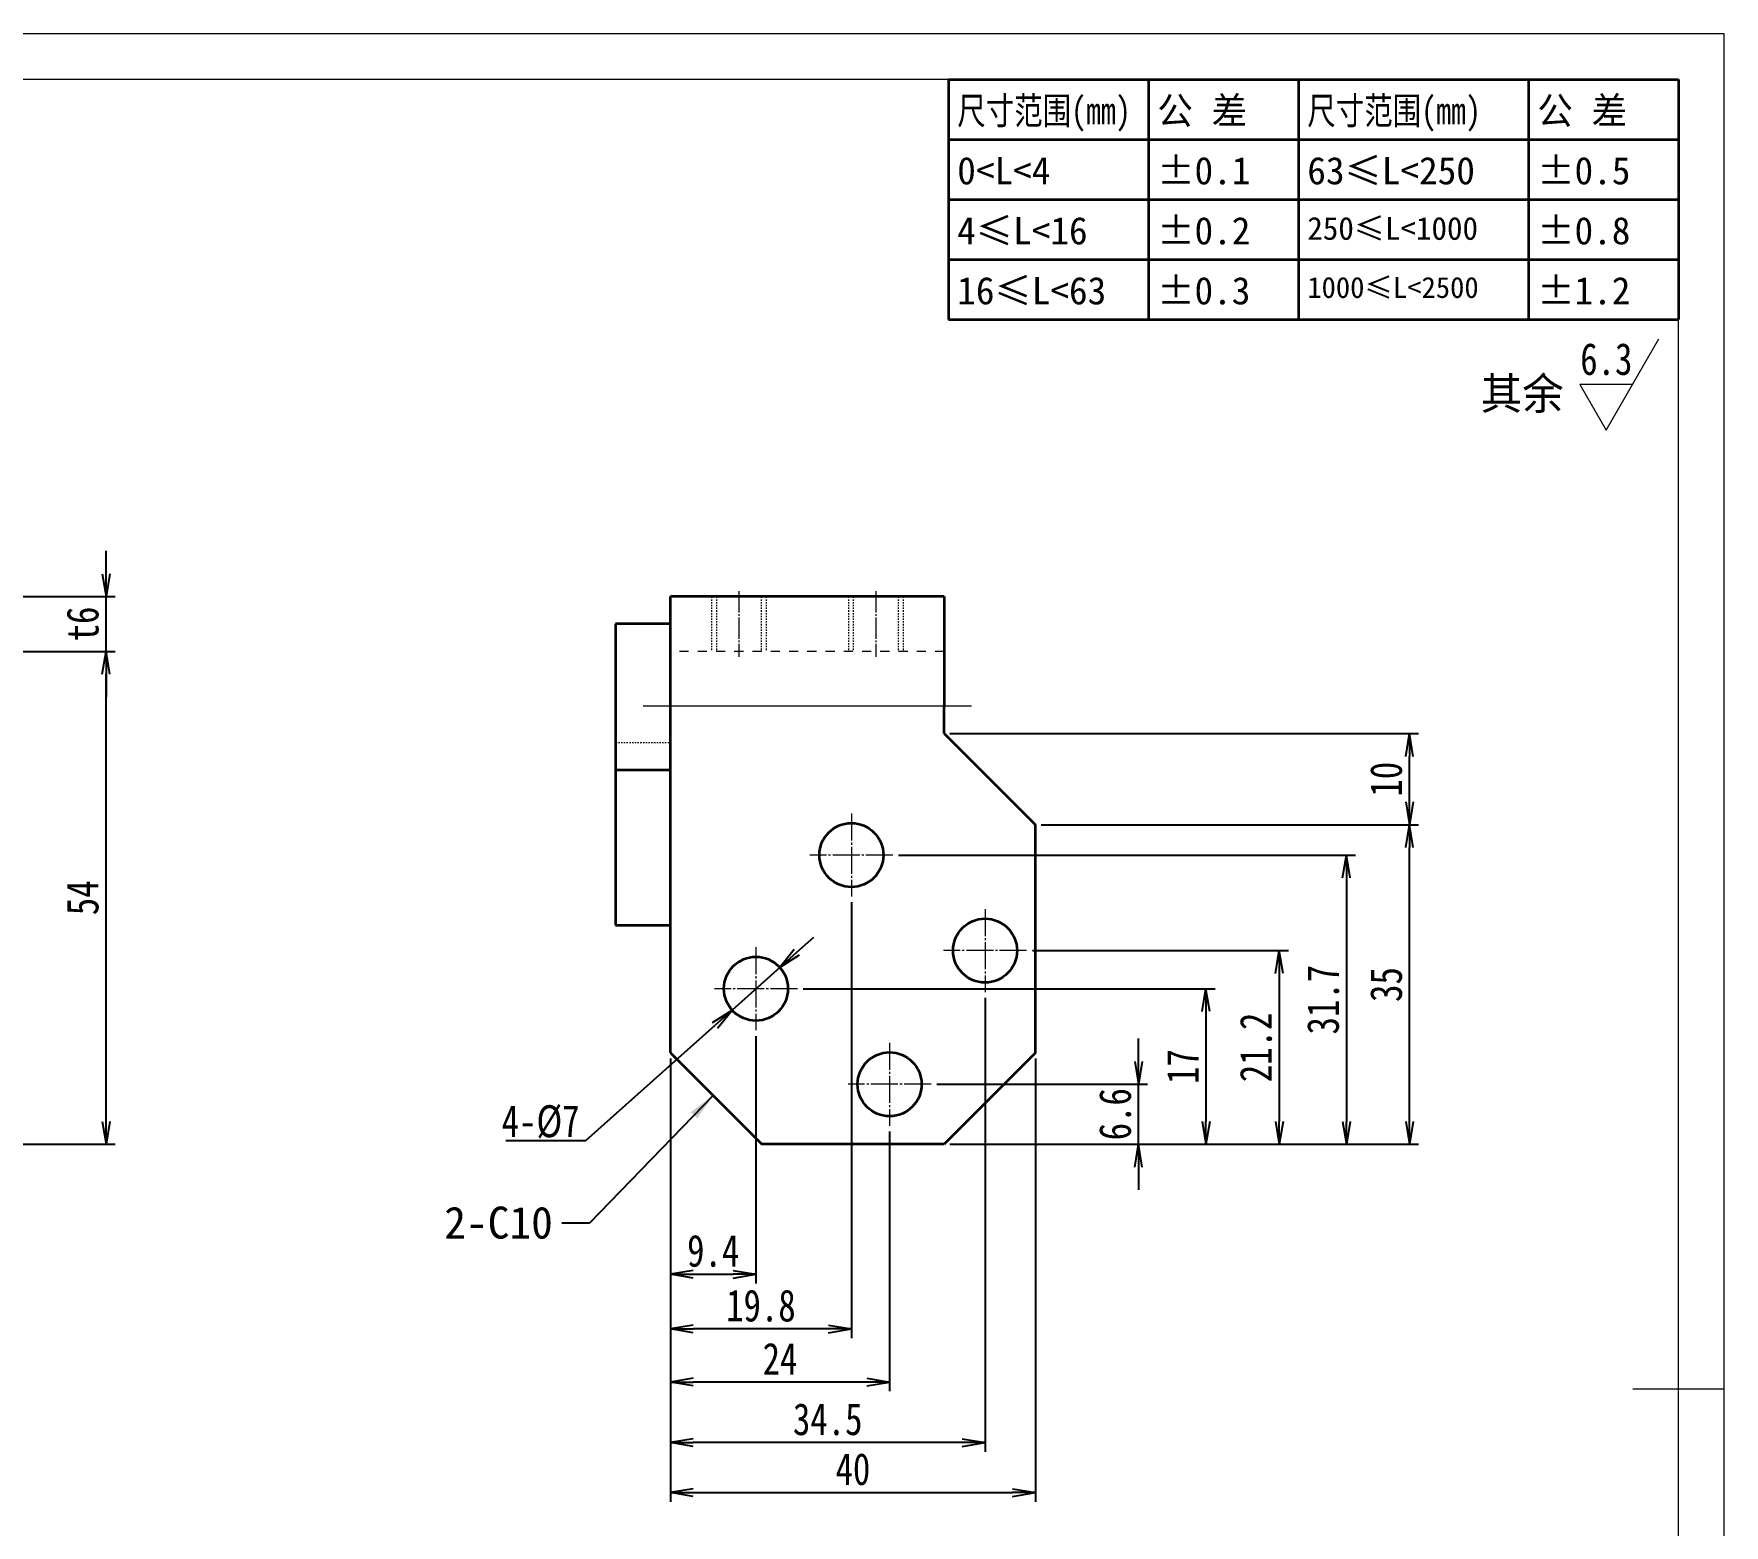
# Model space of a CAD drawing. Header units: millimetres. Extents: x -15766 to 80009, y -9701 to 15159.
# Drawn here: x -3648.6 to -3463.4, y 11267.7 to 11431.1 of the extents above; entities that cross this region are included whole.
import ezdxf
from ezdxf.enums import TextEntityAlignment as Align

# ---------------------------------------------------------------- set-up
doc = ezdxf.new("R2010")
doc.units = ezdxf.units.MM
doc.linetypes.add('CENTER-HOKUTO_1', pattern=[16, 13, -1, 1, -1])
doc.linetypes.add('HIDDEN-HOKUTO_1', pattern=[2, 1, -1])
doc.layers.get('DEFPOINTS').update_dxf_attribs({"lineweight": 18})
for name, color, linetype, lineweight in [('AM_7', 2, 'CENTER-HOKUTO_1', 18), ('AM_HID', 1, 'HIDDEN-HOKUTO_1', 18), ('AM_VIS', 7, 'Continuous', 18), ('CDRAFT0', 7, 'Continuous', 18), ('DIM', 253, 'Continuous', 20), ('title_frame', 7, 'Continuous', 18), ('word_dim', 9, 'Continuous', 18), ('尺寸线层', 3, 'Continuous', 18), ('粗实线层', 7, 'Continuous', 35), ('粗实线层_1', 7, 'Continuous', 15)]:
    doc.layers.add(name, color=color, linetype=linetype, lineweight=lineweight)
doc.styles.add('DIM', font='', dxfattribs={"width": 0.8})
doc.styles.get('DIM').set_extended_font_data('NSimSun')
doc.dimstyles.new('1-1', dxfattribs={"dimtxt": 3.5, "dimasz": 3, "dimexe": 1, "dimexo": 0, "dimgap": 1, "dimtad": 1, "dimdsep": 46, "dimtxsty": 'DIM', "dimblk": '_CAXARROW', "dimcen": 0, "dimdle": 6, "dimclrd": 256, "dimclre": 256, "dimclrt": 3, "dimazin": 2, "dimtfac": 0.707107, "dimtmove": 0, "dimatfit": 3, "dimfxl": 0, "dimfrac": 2, "dimtolj": 1, "dimarcsym": 0})
doc.dimstyles.new('1-1$0', dxfattribs={"dimtxt": 3.5, "dimasz": 2.5, "dimexe": 1, "dimexo": 0.625, "dimgap": 0.8, "dimtad": 1, "dimdsep": 46, "dimtxsty": 'DIM', "dimblk": 'OPEN', "dimcen": 0, "dimdle": 5, "dimclrd": 256, "dimclre": 256, "dimclrt": 3, "dimazin": 3, "dimtfac": 0.5, "dimtmove": 0, "dimatfit": 3, "dimldrblk": 'OPEN', "dimfxl": 0, "dimtolj": 1, "dimarcsym": 0})
doc.dimstyles.new('1-1$3', dxfattribs={"dimtxt": 3.5, "dimasz": 2.5, "dimexe": 1, "dimexo": 0.625, "dimgap": 0.3, "dimtad": 1, "dimtih": 1, "dimtoh": 1, "dimdsep": 46, "dimtxsty": 'DIM', "dimblk": 'OPEN', "dimcen": 0, "dimdle": 5, "dimclrd": 256, "dimclre": 256, "dimclrt": 3, "dimazin": 3, "dimtfac": 0.5, "dimtmove": 0, "dimatfit": 3, "dimldrblk": 'OPEN', "dimfxl": 0, "dimtolj": 1, "dimarcsym": 0})

# ---------------------------------------------------------------- blocks, each defined once
blk = doc.blocks.new('*X3')
at = {"layer": 'CDRAFT0'}
for p, q in [((420, 297), (0, 297)), ((420, 0), (420, 297))]:
    blk.add_line(p, q, dxfattribs=at)
at = {"layer": '粗实线层_1'}
for p, q in [((415, 292), (25, 292)), ((415, 5), (415, 292)), ((420, 148.5), (410, 148.5))]:
    blk.add_line(p, q, dxfattribs=at)
blk = doc.blocks.new('自由公差_1')
at = {"layer": '粗实线层'}
for p, q in [((-80, 0), (0, 0)), ((-80, 0), (-80, -26.3)), ((-58.08, 0), (-58.08, -26.3)), ((-41.64, 0), (-41.64, -26.3)), ((-16.44, 0), (-16.44, -26.3)), ((0, 0), (0, -26.3)), ((-80, -6.58), (0, -6.58)), ((-80, -13.15), (0, -13.15)), ((-80, -19.73), (0, -19.73)), ((-80, -26.3), (0, -26.3))]:
    blk.add_line(p, q, dxfattribs=at)
at = {"layer": '尺寸线层', "linetype": 'Continuous', "attachment_point": 1, "line_spacing_factor": 0.9}
for s, insert, char_height, width in [('{\\W0.8;尺寸范围(mm)}', (-79.04, -1.92), 3, 22.6032), ('公 差', (-57.12, -1.92), 3, 22.6032), ('{\\W0.8;尺寸范围(mm)}', (-40.68, -1.92), 3, 22.6032), ('公 差', (-15.48, -1.92), 3, 22.6032), ('0<L<4', (-79.04, -8.49), 3, 22.6032), ('%%P0.1', (-57.12, -8.49), 3, 12.7119), ('63≤L<250', (-40.68, -8.49), 3, 22.6032), ('%%P0.5', (-15.48, -8.49), 3, 12.5771), ('%%P0.2', (-57.12, -15.07), 3, 12.4769), ('%%P0.8', (-15.48, -15.07), 3, 13.0759), ('4≤L<16', (-79.04, -15.07), 3, 22.6032), ('250≤L<1000', (-40.68, -15.07), 2.5, 22.6032), ('16≤L<63', (-79.04, -21.64), 3, 22.6032), ('%%P0.3', (-57.12, -21.64), 3, 12.7119), ('1000≤L<2500', (-40.68, -21.64), 2.3, 22.6032), ('%%P1.2', (-15.48, -21.64), 3, 12.8764)]:
    blk.add_mtext(s, dxfattribs=dict(at, insert=insert, char_height=char_height, width=width))
blk = doc.blocks.new('_OPEN')
at = {"color": 0, "linetype": 'ByBlock', "lineweight": -2}
for p, q in [((-1, 0.166667), (0, 0)), ((-1, -0.166667), (0, 0)), ((0, 0), (-1, 0))]:
    blk.add_line(p, q, dxfattribs=at)
blk = doc.blocks.new('*D158')
at = {"layer": 'DEFPOINTS', "color": 0, "transparency": 16777216}
for p in [(-3664.18, 11369.44), (-3640.71, 11369.44), (-3664.18, 11363.44)]:
    blk.add_point(p, dxfattribs=at)
at = {"layer": 'DIM', "linetype": 'Continuous', "lineweight": -2, "transparency": 16777216}
for p, q in [((-3640.71, 11371.94), (-3640.71, 11374.44)), ((-3663.55, 11369.44), (-3639.71, 11369.44)), ((-3640.71, 11363.44), (-3640.71, 11369.44)), ((-3663.55, 11363.44), (-3639.71, 11363.44)), ((-3640.71, 11360.94), (-3640.71, 11358.44))]:
    blk.add_line(p, q, dxfattribs=at)
at = {"layer": 'DIM', "lineweight": -2, "transparency": 16777216, "xscale": 2.5, "yscale": 2.5, "zscale": 2.5}
for p, rotation in [((-3640.71, 11369.44), 270), ((-3640.71, 11363.44), 90)]:
    blk.add_blockref('_OPEN', p, dxfattribs=dict(at, rotation=rotation))
at = {"layer": 'DIM', "color": 3, "transparency": 16777216, "insert": (-3643.26, 11366.44), "char_height": 3.5, "attachment_point": 5, "rotation": 90, "style": 'DIM'}
blk.add_mtext('\\A1;t6', dxfattribs=at)
blk = doc.blocks.new('*D160')
at = {"layer": 'DEFPOINTS', "color": 0, "transparency": 16777216}
for p in [(-3664.18, 11363.44), (-3640.71, 11363.44), (-3778.18, 11309.44)]:
    blk.add_point(p, dxfattribs=at)
at = {"layer": 'DIM', "linetype": 'Continuous', "lineweight": -2, "transparency": 16777216}
for p, q in [((-3663.55, 11363.44), (-3639.71, 11363.44)), ((-3640.71, 11311.94), (-3640.71, 11360.94)), ((-3777.55, 11309.44), (-3639.71, 11309.44))]:
    blk.add_line(p, q, dxfattribs=at)
at = {"layer": 'DIM', "lineweight": -2, "transparency": 16777216, "xscale": 2.5, "yscale": 2.5, "zscale": 2.5}
for p, rotation in [((-3640.71, 11363.44), 90), ((-3640.71, 11309.44), 270)]:
    blk.add_blockref('_OPEN', p, dxfattribs=dict(at, rotation=rotation))
at = {"layer": 'DIM', "color": 3, "transparency": 16777216, "insert": (-3643.26, 11336.44), "char_height": 3.5, "attachment_point": 5, "rotation": 90, "style": 'DIM'}
blk.add_mtext('\\A1;54', dxfattribs=at)
blk = doc.blocks.new('*D168')
at = {"layer": 'DEFPOINTS', "color": 0, "transparency": 16777216}
for p in [(-3548.87, 11354.44), (-3497.88, 11354.44), (-3538.87, 11344.44)]:
    blk.add_point(p, dxfattribs=at)
at = {"layer": 'DIM', "linetype": 'Continuous', "lineweight": -2, "transparency": 16777216}
for p, q in [((-3548.24, 11354.44), (-3496.88, 11354.44)), ((-3497.88, 11346.94), (-3497.88, 11351.94)), ((-3538.24, 11344.44), (-3496.88, 11344.44))]:
    blk.add_line(p, q, dxfattribs=at)
at = {"layer": 'DIM', "lineweight": -2, "transparency": 16777216, "xscale": 2.5, "yscale": 2.5, "zscale": 2.5}
for p, rotation in [((-3497.88, 11354.44), 90), ((-3497.88, 11344.44), 270)]:
    blk.add_blockref('_OPEN', p, dxfattribs=dict(at, rotation=rotation))
at = {"layer": 'DIM', "color": 3, "transparency": 16777216, "insert": (-3500.43, 11349.44), "char_height": 3.5, "attachment_point": 5, "rotation": 90, "style": 'DIM'}
blk.add_mtext('\\A1;10', dxfattribs=at)
blk = doc.blocks.new('*D169')
at = {"layer": 'DEFPOINTS', "color": 0, "transparency": 16777216}
for p in [(-3578.87, 11319.44), (-3538.87, 11319.44), (-3538.87, 11271.28)]:
    blk.add_point(p, dxfattribs=at)
at = {"layer": 'DIM', "linetype": 'Continuous', "lineweight": -2, "transparency": 16777216}
for p, q in [((-3578.87, 11318.82), (-3578.87, 11270.28)), ((-3538.87, 11318.82), (-3538.87, 11270.28)), ((-3576.37, 11271.28), (-3541.37, 11271.28))]:
    blk.add_line(p, q, dxfattribs=at)
at = {"layer": 'DIM', "lineweight": -2, "transparency": 16777216, "xscale": 2.5, "yscale": 2.5, "zscale": 2.5, "rotation": 180}
blk.add_blockref('_OPEN', (-3578.87, 11271.28), dxfattribs=at)
at = {"layer": 'DIM', "lineweight": -2, "transparency": 16777216, "xscale": 2.5, "yscale": 2.5, "zscale": 2.5}
blk.add_blockref('_OPEN', (-3538.87, 11271.28), dxfattribs=at)
at = {"layer": 'DIM', "color": 3, "transparency": 16777216, "insert": (-3558.87, 11273.83), "char_height": 3.5, "attachment_point": 5, "style": 'DIM'}
blk.add_mtext('\\A1;40', dxfattribs=at)
blk = doc.blocks.new('_CAXARROW')
blk.add_hatch(color=0).paths.add_polyline_path([(0, 0), (-1, 0.125), (-1, -0.125)], flags=0)
blk = doc.blocks.new('*D170')
at = {"layer": 'DEFPOINTS', "color": 0, "transparency": 16777216}
for p in [(-3569.5, 11321.93), (-3578.87, 11319.44), (-3569.5, 11295.2)]:
    blk.add_point(p, dxfattribs=at)
at = {"layer": 'DIM', "linetype": 'Continuous', "lineweight": -2, "transparency": 16777216}
for p, q in [((-3569.5, 11321.3), (-3569.5, 11294.2)), ((-3578.87, 11318.82), (-3578.87, 11294.2)), ((-3576.37, 11295.2), (-3572, 11295.2))]:
    blk.add_line(p, q, dxfattribs=at)
at = {"layer": 'DIM', "lineweight": -2, "transparency": 16777216, "xscale": 2.5, "yscale": 2.5, "zscale": 2.5, "rotation": 180}
blk.add_blockref('_OPEN', (-3578.87, 11295.2), dxfattribs=at)
at = {"layer": 'DIM', "lineweight": -2, "transparency": 16777216, "xscale": 2.5, "yscale": 2.5, "zscale": 2.5}
blk.add_blockref('_OPEN', (-3569.5, 11295.2), dxfattribs=at)
at = {"layer": 'DIM', "color": 3, "transparency": 16777216, "insert": (-3574.18, 11297.75), "char_height": 3.5, "attachment_point": 5, "style": 'DIM'}
blk.add_mtext('\\A1;9.4', dxfattribs=at)
blk = doc.blocks.new('*D171')
at = {"layer": 'DEFPOINTS', "color": 0, "transparency": 16777216}
for p in [(-3559.04, 11336.57), (-3578.87, 11319.44), (-3578.87, 11289.2)]:
    blk.add_point(p, dxfattribs=at)
at = {"layer": 'DIM', "linetype": 'Continuous', "lineweight": -2, "transparency": 16777216}
for p, q in [((-3559.04, 11335.95), (-3559.04, 11288.2)), ((-3578.87, 11318.82), (-3578.87, 11288.2)), ((-3561.54, 11289.2), (-3576.37, 11289.2))]:
    blk.add_line(p, q, dxfattribs=at)
at = {"layer": 'DIM', "lineweight": -2, "transparency": 16777216, "xscale": 2.5, "yscale": 2.5, "zscale": 2.5, "rotation": 180}
blk.add_blockref('_OPEN', (-3578.87, 11289.2), dxfattribs=at)
at = {"layer": 'DIM', "lineweight": -2, "transparency": 16777216, "xscale": 2.5, "yscale": 2.5, "zscale": 2.5}
blk.add_blockref('_OPEN', (-3559.04, 11289.2), dxfattribs=at)
at = {"layer": 'DIM', "color": 3, "transparency": 16777216, "insert": (-3568.95, 11291.75), "char_height": 3.5, "attachment_point": 5, "style": 'DIM'}
blk.add_mtext('\\A1;19.8', dxfattribs=at)
blk = doc.blocks.new('*D172')
at = {"layer": 'DEFPOINTS', "color": 0, "transparency": 16777216}
for p in [(-3578.87, 11319.44), (-3554.85, 11311.46), (-3578.87, 11283.39)]:
    blk.add_point(p, dxfattribs=at)
at = {"layer": 'DIM', "linetype": 'Continuous', "lineweight": -2, "transparency": 16777216}
for p, q in [((-3578.87, 11318.82), (-3578.87, 11282.39)), ((-3554.85, 11310.84), (-3554.85, 11282.39)), ((-3557.35, 11283.39), (-3576.37, 11283.39))]:
    blk.add_line(p, q, dxfattribs=at)
at = {"layer": 'DIM', "lineweight": -2, "transparency": 16777216, "xscale": 2.5, "yscale": 2.5, "zscale": 2.5, "rotation": 180}
blk.add_blockref('_OPEN', (-3578.87, 11283.39), dxfattribs=at)
at = {"layer": 'DIM', "lineweight": -2, "transparency": 16777216, "xscale": 2.5, "yscale": 2.5, "zscale": 2.5}
blk.add_blockref('_OPEN', (-3554.85, 11283.39), dxfattribs=at)
at = {"layer": 'DIM', "color": 3, "transparency": 16777216, "insert": (-3566.86, 11285.94), "char_height": 3.5, "attachment_point": 5, "style": 'DIM'}
blk.add_mtext('\\A1;24', dxfattribs=at)
blk = doc.blocks.new('*D173')
at = {"layer": 'DEFPOINTS', "color": 0, "transparency": 16777216}
for p in [(-3544.39, 11326.11), (-3578.87, 11319.44), (-3578.87, 11276.75)]:
    blk.add_point(p, dxfattribs=at)
at = {"layer": 'DIM', "linetype": 'Continuous', "lineweight": -2, "transparency": 16777216}
for p, q in [((-3544.39, 11325.49), (-3544.39, 11275.75)), ((-3578.87, 11318.82), (-3578.87, 11275.75)), ((-3546.89, 11276.75), (-3576.37, 11276.75))]:
    blk.add_line(p, q, dxfattribs=at)
at = {"layer": 'DIM', "lineweight": -2, "transparency": 16777216, "xscale": 2.5, "yscale": 2.5, "zscale": 2.5, "rotation": 180}
blk.add_blockref('_OPEN', (-3578.87, 11276.75), dxfattribs=at)
at = {"layer": 'DIM', "lineweight": -2, "transparency": 16777216, "xscale": 2.5, "yscale": 2.5, "zscale": 2.5}
blk.add_blockref('_OPEN', (-3544.39, 11276.75), dxfattribs=at)
at = {"layer": 'DIM', "color": 3, "transparency": 16777216, "insert": (-3561.63, 11279.3), "char_height": 3.5, "attachment_point": 5, "style": 'DIM'}
blk.add_mtext('\\A1;34.5', dxfattribs=at)
blk = doc.blocks.new('*D174')
at = {"layer": 'DEFPOINTS', "color": 0, "transparency": 16777216}
for p in [(-3550.3, 11316.01), (-3527.58, 11316.01), (-3548.87, 11309.44)]:
    blk.add_point(p, dxfattribs=at)
at = {"layer": 'DIM', "linetype": 'Continuous', "lineweight": -2, "transparency": 16777216}
for p, q in [((-3527.58, 11318.51), (-3527.58, 11321.01)), ((-3549.68, 11316.01), (-3526.58, 11316.01)), ((-3527.58, 11309.44), (-3527.58, 11316.01)), ((-3548.24, 11309.44), (-3526.58, 11309.44)), ((-3527.58, 11306.94), (-3527.58, 11304.44))]:
    blk.add_line(p, q, dxfattribs=at)
at = {"layer": 'DIM', "lineweight": -2, "transparency": 16777216, "xscale": 2.5, "yscale": 2.5, "zscale": 2.5}
for p, rotation in [((-3527.58, 11316.01), 270), ((-3527.58, 11309.44), 90)]:
    blk.add_blockref('_OPEN', p, dxfattribs=dict(at, rotation=rotation))
at = {"layer": 'DIM', "color": 3, "transparency": 16777216, "insert": (-3530.13, 11312.73), "char_height": 3.5, "attachment_point": 5, "rotation": 90, "style": 'DIM'}
blk.add_mtext('\\A1;6.6', dxfattribs=at)
blk = doc.blocks.new('*D175')
at = {"layer": 'DEFPOINTS', "color": 0, "transparency": 16777216}
for p in [(-3564.95, 11326.48), (-3548.87, 11309.44), (-3520.19, 11309.44)]:
    blk.add_point(p, dxfattribs=at)
at = {"layer": 'DIM', "linetype": 'Continuous', "lineweight": -2, "transparency": 16777216}
for p, q in [((-3564.32, 11326.48), (-3519.19, 11326.48)), ((-3520.19, 11323.98), (-3520.19, 11311.94)), ((-3548.24, 11309.44), (-3519.19, 11309.44))]:
    blk.add_line(p, q, dxfattribs=at)
at = {"layer": 'DIM', "lineweight": -2, "transparency": 16777216, "xscale": 2.5, "yscale": 2.5, "zscale": 2.5}
for p, rotation in [((-3520.19, 11326.48), 90), ((-3520.19, 11309.44), 270)]:
    blk.add_blockref('_OPEN', p, dxfattribs=dict(at, rotation=rotation))
at = {"layer": 'DIM', "color": 3, "transparency": 16777216, "insert": (-3522.74, 11317.96), "char_height": 3.5, "attachment_point": 5, "rotation": 90, "style": 'DIM'}
blk.add_mtext('\\A1;17', dxfattribs=at)
blk = doc.blocks.new('*D176')
at = {"layer": 'DEFPOINTS', "color": 0, "transparency": 16777216}
for p in [(-3539.84, 11330.66), (-3548.87, 11309.44), (-3512.15, 11309.44)]:
    blk.add_point(p, dxfattribs=at)
at = {"layer": 'DIM', "linetype": 'Continuous', "lineweight": -2, "transparency": 16777216}
for p, q in [((-3539.21, 11330.66), (-3511.15, 11330.66)), ((-3512.15, 11328.16), (-3512.15, 11311.94)), ((-3548.24, 11309.44), (-3511.15, 11309.44))]:
    blk.add_line(p, q, dxfattribs=at)
at = {"layer": 'DIM', "lineweight": -2, "transparency": 16777216, "xscale": 2.5, "yscale": 2.5, "zscale": 2.5}
for p, rotation in [((-3512.15, 11330.66), 90), ((-3512.15, 11309.44), 270)]:
    blk.add_blockref('_OPEN', p, dxfattribs=dict(at, rotation=rotation))
at = {"layer": 'DIM', "color": 3, "transparency": 16777216, "insert": (-3514.7, 11320.05), "char_height": 3.5, "attachment_point": 5, "rotation": 90, "style": 'DIM'}
blk.add_mtext('\\A1;21.2', dxfattribs=at)
blk = doc.blocks.new('*D177')
at = {"layer": 'DEFPOINTS', "color": 0, "transparency": 16777216}
for p in [(-3554.49, 11341.12), (-3548.87, 11309.44), (-3504.79, 11309.44)]:
    blk.add_point(p, dxfattribs=at)
at = {"layer": 'DIM', "linetype": 'Continuous', "lineweight": -2, "transparency": 16777216}
for p, q in [((-3553.86, 11341.12), (-3503.79, 11341.12)), ((-3504.79, 11338.62), (-3504.79, 11311.94)), ((-3548.24, 11309.44), (-3503.79, 11309.44))]:
    blk.add_line(p, q, dxfattribs=at)
at = {"layer": 'DIM', "lineweight": -2, "transparency": 16777216, "xscale": 2.5, "yscale": 2.5, "zscale": 2.5}
for p, rotation in [((-3504.79, 11341.12), 90), ((-3504.79, 11309.44), 270)]:
    blk.add_blockref('_OPEN', p, dxfattribs=dict(at, rotation=rotation))
at = {"layer": 'DIM', "color": 3, "transparency": 16777216, "insert": (-3507.34, 11325.28), "char_height": 3.5, "attachment_point": 5, "rotation": 90, "style": 'DIM'}
blk.add_mtext('\\A1;31.7', dxfattribs=at)
blk = doc.blocks.new('*D178')
at = {"layer": 'DEFPOINTS', "color": 0, "transparency": 16777216}
for p in [(-3538.87, 11344.44), (-3497.88, 11344.44), (-3548.87, 11309.44)]:
    blk.add_point(p, dxfattribs=at)
at = {"layer": 'DIM', "linetype": 'Continuous', "lineweight": -2, "transparency": 16777216}
for p, q in [((-3538.24, 11344.44), (-3496.88, 11344.44)), ((-3497.88, 11311.94), (-3497.88, 11341.94)), ((-3548.24, 11309.44), (-3496.88, 11309.44))]:
    blk.add_line(p, q, dxfattribs=at)
at = {"layer": 'DIM', "lineweight": -2, "transparency": 16777216, "xscale": 2.5, "yscale": 2.5, "zscale": 2.5}
for p, rotation in [((-3497.88, 11344.44), 90), ((-3497.88, 11309.44), 270)]:
    blk.add_blockref('_OPEN', p, dxfattribs=dict(at, rotation=rotation))
at = {"layer": 'DIM', "color": 3, "transparency": 16777216, "insert": (-3500.43, 11326.94), "char_height": 3.5, "attachment_point": 5, "rotation": 90, "style": 'DIM'}
blk.add_mtext('\\A1;35', dxfattribs=at)
blk = doc.blocks.new('*D179')
at = {"layer": 'DEFPOINTS', "color": 0, "transparency": 16777216}
for p in [(-3566.89, 11328.81), (-3572.11, 11324.15)]:
    blk.add_point(p, dxfattribs=at)
at = {"layer": 'DIM', "linetype": 'Continuous', "lineweight": -2, "transparency": 16777216}
for p, q in [((-3565.02, 11330.47), (-3563.16, 11332.14)), ((-3566.89, 11328.81), (-3572.11, 11324.15)), ((-3588.12, 11309.84), (-3573.97, 11322.48)), ((-3596.89, 11309.84), (-3588.12, 11309.84))]:
    blk.add_line(p, q, dxfattribs=at)
at = {"layer": 'DIM', "lineweight": -2, "transparency": 16777216, "xscale": 2.5, "yscale": 2.5, "zscale": 2.5}
for p, rotation in [((-3566.89, 11328.81), 221.7726488135351), ((-3572.11, 11324.15), 41.77264881353518)]:
    blk.add_blockref('_OPEN', p, dxfattribs=dict(at, rotation=rotation))
at = {"layer": 'DIM', "color": 3, "transparency": 16777216, "insert": (-3593.09, 11311.89), "char_height": 3.5, "attachment_point": 5, "style": 'DIM'}
blk.add_mtext('\\A1;4-%%c7', dxfattribs=at)

msp = doc.modelspace()

# ---------------------------------------------------------------- linework, layer by layer
at = {"color": 7, "lineweight": 13}
msp.add_line((-3548.86831, 11357.44246), (-3578.86831, 11357.44246), dxfattribs=at)
at = {"layer": 'AM_7', "color": 2, "lineweight": 13, "ltscale": 0.180017}
for p, q in [((-3571.36831, 11370.04231), (-3571.36831, 11362.84163)), ((-3556.36831, 11370.04231), (-3556.36831, 11362.84163))]:
    msp.add_line(p, q, dxfattribs=at)
at = {"layer": 'AM_7', "color": 2, "lineweight": 13}
msp.add_line((-3545.86831, 11357.44246), (-3581.8688, 11357.44246), dxfattribs=at)
at = {"layer": 'AM_7', "color": 2, "lineweight": 13, "ltscale": 0.227496}
msp.add_line((-3559.03628, 11345.6739), (-3559.03628, 11336.57405), dxfattribs=at)
at = {"layer": 'AM_7', "color": 2, "lineweight": 13, "ltscale": 0.227502}
for p, q in [((-3554.48599, 11341.12385), (-3563.58609, 11341.12385)), ((-3544.3898, 11335.21077), (-3544.3898, 11326.11067)), ((-3569.49917, 11331.02742), (-3569.49917, 11321.92732)), ((-3539.83951, 11330.66072), (-3548.9396, 11330.66072)), ((-3564.94937, 11326.47737), (-3574.04947, 11326.47737)), ((-3554.85269, 11320.56428), (-3554.85269, 11311.46419)), ((-3550.30289, 11316.01424), (-3559.40298, 11316.01424))]:
    msp.add_line(p, q, dxfattribs=at)
at = {"layer": 'AM_HID', "color": 1, "lineweight": 13, "ltscale": 0.15}
for p, q in [((-3574.36831, 11369.44221), (-3574.36831, 11363.44221)), ((-3574.36831, 11369.44221), (-3574.36831, 11363.44221)), ((-3573.82681, 11369.44221), (-3573.82681, 11363.44221)), ((-3573.82681, 11369.44221), (-3573.82681, 11363.44221)), ((-3568.90982, 11369.44221), (-3568.90982, 11363.44221)), ((-3568.90982, 11369.44221), (-3568.90982, 11363.44221)), ((-3568.36831, 11369.44221), (-3568.36831, 11363.44221)), ((-3568.36831, 11369.44221), (-3568.36831, 11363.44221)), ((-3559.36831, 11369.44221), (-3559.36831, 11363.44221)), ((-3559.36831, 11369.44221), (-3559.36831, 11363.44221)), ((-3558.82681, 11369.44221), (-3558.82681, 11363.44221)), ((-3558.82681, 11369.44221), (-3558.82681, 11363.44221)), ((-3553.90982, 11369.44221), (-3553.90982, 11363.44221)), ((-3553.90982, 11369.44221), (-3553.90982, 11363.44221)), ((-3553.36831, 11369.44221), (-3553.36831, 11363.44221)), ((-3553.36831, 11369.44221), (-3553.36831, 11363.44221)), ((-3584.86831, 11353.44221), (-3578.86831, 11353.44221))]:
    msp.add_line(p, q, dxfattribs=at)
at = {"layer": 'AM_HID', "color": 1, "lineweight": 13, "ltscale": 0.4}
msp.add_line((-3578.86831, 11366.44246), (-3578.86831, 11350.44246), dxfattribs=at)
at = {"layer": 'AM_HID', "color": 1, "lineweight": 13}
for p, q in [((-3548.86831, 11363.44246), (-3578.86831, 11363.44246)), ((-3548.86831, 11357.44246), (-3578.86831, 11357.44246))]:
    msp.add_line(p, q, dxfattribs=at)
at = {"layer": 'AM_HID', "color": 1, "lineweight": 13, "ltscale": 0.425}
msp.add_line((-3578.86831, 11350.44246), (-3578.86831, 11333.44246), dxfattribs=at)
at = {"layer": 'AM_VIS', "color": 0, "lineweight": 35, "ltscale": 0.3}
for p, q in [((-3578.86831, 11357.44246), (-3578.86831, 11369.44246)), ((-3548.86831, 11369.44246), (-3548.86831, 11357.44246))]:
    msp.add_line(p, q, dxfattribs=at)
at = {"layer": 'AM_VIS', "color": 0, "lineweight": 35}
for p, q in [((-3548.86831, 11369.44246), (-3578.86831, 11369.44246)), ((-3578.86831, 11319.44246), (-3578.86831, 11357.44246)), ((-3538.86831, 11319.44246), (-3538.86831, 11344.44246)), ((-3548.86831, 11309.44246), (-3568.86831, 11309.44246))]:
    msp.add_line(p, q, dxfattribs=at)
at = {"layer": 'AM_VIS', "color": 0, "lineweight": 35, "ltscale": 0.4}
msp.add_line((-3584.86831, 11366.44246), (-3584.86831, 11350.44246), dxfattribs=at)
at = {"layer": 'AM_VIS', "color": 0, "lineweight": 35, "ltscale": 0.15}
for p, q in [((-3578.86831, 11366.44246), (-3584.86831, 11366.44246)), ((-3578.86831, 11350.44246), (-3584.86831, 11350.44246)), ((-3584.86831, 11333.44246), (-3578.86831, 11333.44246))]:
    msp.add_line(p, q, dxfattribs=at)
at = {"layer": 'AM_VIS', "color": 0, "lineweight": 35, "ltscale": 0.075}
msp.add_line((-3548.86831, 11354.44246), (-3548.86831, 11357.44246), dxfattribs=at)
at = {"layer": 'AM_VIS', "color": 0, "lineweight": 35, "ltscale": 0.353553}
for p, q in [((-3548.86831, 11354.44246), (-3538.86831, 11344.44246)), ((-3578.86831, 11319.44246), (-3568.86831, 11309.44246)), ((-3538.86831, 11319.44246), (-3548.86831, 11309.44246))]:
    msp.add_line(p, q, dxfattribs=at)
at = {"layer": 'AM_VIS', "color": 0, "lineweight": 35, "ltscale": 0.425}
msp.add_line((-3584.86831, 11350.44246), (-3584.86831, 11333.44246), dxfattribs=at)
at = {"layer": 'AM_VIS', "color": 0, "lineweight": 35}
for centre in [(-3559.03628, 11341.12385), (-3544.3898, 11330.66072), (-3569.49917, 11326.47737), (-3554.85269, 11316.01424)]:
    msp.add_circle(centre, 3.5, dxfattribs=at)
at = {"layer": 'DIM'}
for p, q in [((-3476.34431, 11387.67681), (-3470.57081, 11397.67681)), ((-3473.45756, 11392.67681), (-3479.23107, 11392.67681)), ((-3479.23107, 11392.67681), (-3476.34431, 11387.67681))]:
    msp.add_line(p, q, dxfattribs=at)

# ---------------------------------------------------------------- block references
at = {"layer": 'title_frame'}
for name, p in [('*X3', (-3883.39943, 11134.10436)), ('自由公差_1', (-3468.39943, 11426.10436))]:
    msp.add_blockref(name, p, dxfattribs=at)

# ---------------------------------------------------------------- texts
at = {"layer": 'DIM', "color": 3, "insert": (-3591.74942, 11299.0508), "char_height": 3.5, "attachment_point": 9}
msp.add_mtext('\\A1;2-C10', dxfattribs=at)
at = {"layer": 'DIM', "color": 2, "style": 'DIM', "width": 0.8}
msp.add_attdef('6.3', text='0.0', height=3.5, dxfattribs=at).set_placement((-3473.45756, 11392.67681), align=Align.BOTTOM_RIGHT)
at = {"layer": 'word_dim', "linetype": 'Continuous', "insert": (-3490.08428, 11393.44267), "char_height": 3.5, "width": 10.860604, "attachment_point": 1}
msp.add_mtext('{\\C3;其余}', dxfattribs=at)

# ---------------------------------------------------------------- dimensions: what is measured, and where the dimension line sits
at = {"layer": 'DIM'}
for base, p1, p2, override, picture, middle in [((-3640.70948, 11369.44221), (-3664.17984, 11363.44221), (-3664.17982, 11369.44221), {"dimpost": 't<>'}, '*D158', (-3643.25948, 11366.44221)), ((-3504.78979, 11309.44246), (-3554.48599, 11341.12385), (-3548.86831, 11309.44246), {"dimdec": 1}, '*D177', (-3507.33979, 11325.28316)), ((-3512.14797, 11309.44246), (-3539.83951, 11330.66072), (-3548.86831, 11309.44246), {"dimdec": 1}, '*D176', (-3514.69797, 11320.05159)), ((-3520.19315, 11309.44246), (-3564.94937, 11326.47737), (-3548.86831, 11309.44246), {"dimdec": 1}, '*D175', (-3522.74315, 11317.95991))]:
    dim = msp.add_linear_dim(base=base, p1=p1, p2=p2, angle=90, dimstyle='1-1$0', override=override, dxfattribs=at)
    dim.commit()
    dim.dimension.update_dxf_attribs({"geometry": picture, "text_midpoint": middle})
for base, p1, p2, picture, middle in [((-3640.70948, 11363.44221), (-3778.17984, 11309.44246), (-3664.17984, 11363.44221), '*D160', (-3643.25948, 11336.44234)), ((-3497.88262, 11354.44246), (-3538.86831, 11344.44246), (-3548.86831, 11354.44246), '*D168', (-3500.43262, 11349.44246)), ((-3497.88262, 11344.44246), (-3548.86831, 11309.44246), (-3538.86831, 11344.44246), '*D178', (-3500.43262, 11326.94246))]:
    dim = msp.add_linear_dim(base=base, p1=p1, p2=p2, angle=90, dimstyle='1-1$0', dxfattribs=at)
    dim.commit()
    dim.dimension.update_dxf_attribs({"geometry": picture, "text_midpoint": middle})
for base, p1, p2, picture, middle in [((-3578.86831, 11289.1996), (-3559.03628, 11336.57405), (-3578.86831, 11319.44246), '*D171', (-3568.9523, 11291.7496)), ((-3578.86831, 11276.7503), (-3544.3898, 11326.11067), (-3578.86831, 11319.44246), '*D173', (-3561.62906, 11279.3003)), ((-3569.49917, 11295.1972), (-3578.86831, 11319.44246), (-3569.49917, 11321.92732), '*D170', (-3574.18374, 11297.7472)), ((-3578.86831, 11283.39442), (-3554.85269, 11311.46419), (-3578.86831, 11319.44246), '*D172', (-3566.8605, 11285.94442))]:
    dim = msp.add_linear_dim(base=base, p1=p1, p2=p2, dimstyle='1-1$0', override={"dimdec": 1}, dxfattribs=at)
    dim.commit()
    dim.dimension.update_dxf_attribs({"geometry": picture, "text_midpoint": middle})
dim = msp.add_diameter_dim_2p(p1=(-3566.88889, 11328.80899), p2=(-3572.10945, 11324.14575), dimstyle='1-1$3', override={"dimpost": '4-%%c<>'}, dxfattribs=at)
dim.commit()
dim.dimension.update_dxf_attribs({"geometry": '*D179', "text_midpoint": (-3593.09062, 11309.84321), "dimtype": 163})
dim = msp.add_linear_dim(base=(-3527.57942, 11316.01424), p1=(-3548.86831, 11309.44246), p2=(-3550.30289, 11316.01424), angle=90, dimstyle='1-1$0', override={"dimdec": 1}, dxfattribs=at)
dim.commit()
dim.dimension.update_dxf_attribs({"geometry": '*D174', "text_midpoint": (-3527.57942, 11312.72835), "dimtype": 160})
dim = msp.add_linear_dim(base=(-3538.86831, 11271.27881), p1=(-3578.86831, 11319.44246), p2=(-3538.86831, 11319.44246), dimstyle='1-1$0', dxfattribs=at)
dim.commit()
dim.dimension.update_dxf_attribs({"geometry": '*D169', "text_midpoint": (-3558.86831, 11273.82881)})

# ---------------------------------------------------------------- leaders
at = {"layer": 'DIM', "annotation_type": 0, "has_hookline": 1, "hookline_direction": 1, "text_width": 14.58333}
msp.add_leader([(-3574.19998, 11314.77412), (-3587.74942, 11300.8008), (-3590.74942, 11300.8008)], dimstyle='1-1', override={"dimgap": 1, "dimtad": 0}, dxfattribs=at)

doc.saveas('drawing.dxf')
